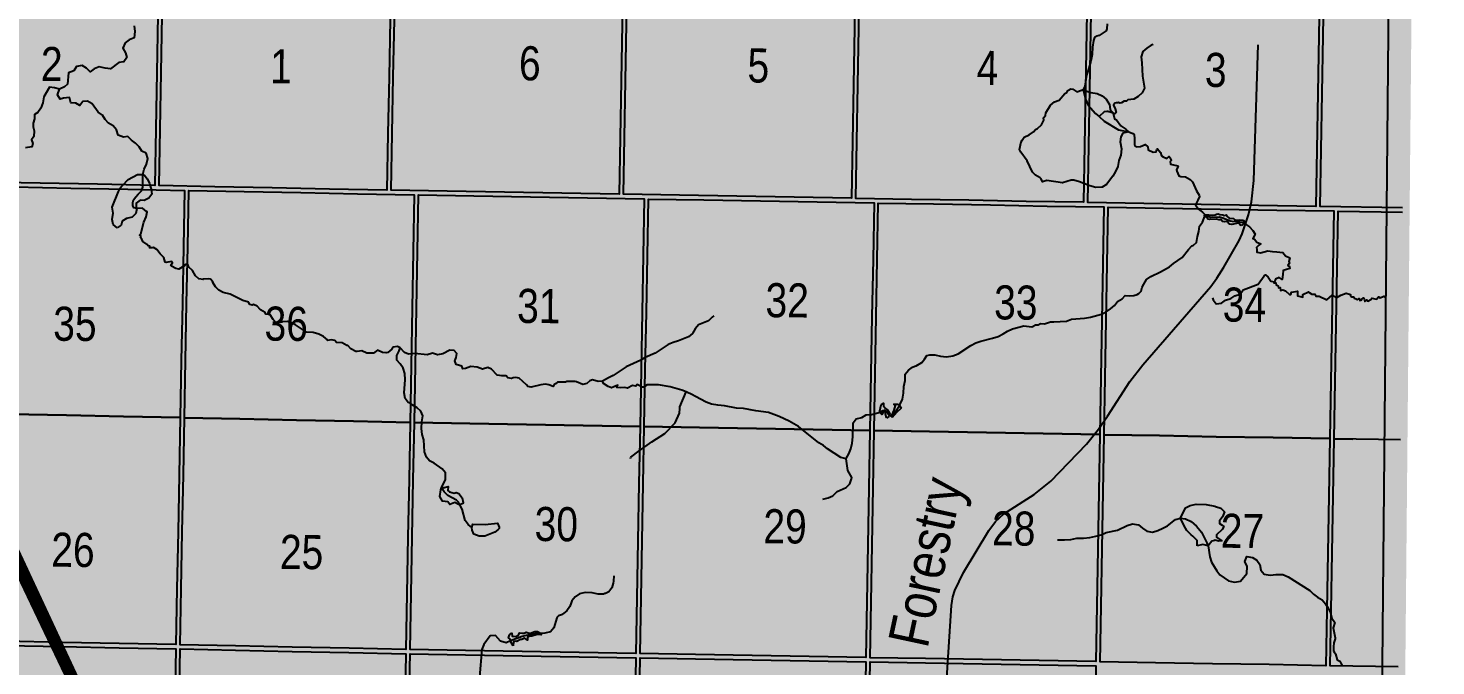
# Model space of a CAD drawing. Extents: x 406396 to 410344, y 6062839 to 6066265.
# Drawn here: x 409938.7 to 410268.8, y 6063477.4 to 6063626.8 of the extents above; entities that cross this region are included whole.
import ezdxf
from ezdxf.enums import TextEntityAlignment as Align

# ---------------------------------------------------------------- set-up
doc = ezdxf.new("R2010")
doc.units = 0
doc.header["$LTSCALE"] = 5
doc.linetypes.add('DASHED2', pattern=[9.525, 6.35, -3.175])
for name, color, linetype in [('33', 20, 'Continuous'), ('Quarters', 8, 'Continuous'), ('RoadSeg', 57, 'DASHED2'), ('T-WATER', 160, 'Continuous')]:
    doc.layers.add(name, color=color, linetype=linetype)
doc.layers.add('ROUTE-MAP-BACKGROUND-H', color=7, linetype='Continuous', true_color=0xf0ebff)
doc.styles.add('120', font='ARIALN.TTF', dxfattribs={"height": 13})
doc.styles.add('80', font='ARIALN.TTF', dxfattribs={"height": 10})

# ---------------------------------------------------------------- blocks, each defined once
blk = doc.blocks.new('*U427')
at = {"color": 1, "flags": 128}
blk.add_lwpolyline([(378.24, -801.65, 0, 7.5, 0), (0, 0, 0, 0, 0)], format="xyseb", dxfattribs=at)
at = {"color": 1, "style": '80'}
blk.add_attdef('ENTER_TEXT_001', (-26.85, -4.92), '', height=10, dxfattribs=at)

msp = doc.modelspace()

# ---------------------------------------------------------------- hatches: boundary and pattern name
at = {"layer": 'ROUTE-MAP-BACKGROUND-H'}
h = msp.add_hatch(color=256, dxfattribs=at)
h.dxf.hatch_style = 1
h.paths.add_polyline_path([(410258.66, 6063255.58), (410260.58, 6063368.34), (410268.76, 6064233.9), (408843.43, 6064264.01), (408831.79, 6063292.96), (408823.13, 6062965.95), (408855.63, 6062965.09), (408869, 6062964.74), (410253.21, 6062935.45)])

# ---------------------------------------------------------------- linework, layer by layer
at = {"layer": 'Quarters'}
for points in [[(409969.35, 6063643.16), (409969.1, 6063629.78), (409968.85, 6063616.4), (409968.59, 6063603.15), (409968.34, 6063589.91), (409954.9, 6063590.18), (409941.45, 6063590.44), (409928.01, 6063590.71), (409914.89, 6063590.97), (409915.15, 6063604.21), (409915.4, 6063617.45), (409915.66, 6063630.83), (409915.92, 6063644.21), (409929.03, 6063643.95), (409942.47, 6063643.69), (409955.91, 6063643.42)], [(410023.78, 6063642.15), (410023.54, 6063628.77), (410023.29, 6063615.39), (410023.04, 6063602.1), (410022.8, 6063588.81), (410009.35, 6063589.08), (409995.9, 6063589.36), (409982.46, 6063589.63), (409969.35, 6063589.89), (409969.6, 6063603.14), (409969.85, 6063616.38), (409970.1, 6063629.76), (409970.36, 6063643.14), (409983.46, 6063642.9), (409996.9, 6063642.65), (410010.34, 6063642.4)], [(410078.22, 6063641.2), (410077.98, 6063627.82), (410077.74, 6063614.44), (410077.5, 6063601.15), (410077.25, 6063587.86), (410063.81, 6063588.1), (410050.36, 6063588.33), (410036.91, 6063588.57), (410023.8, 6063588.8), (410024.05, 6063602.08), (410024.29, 6063615.37), (410024.54, 6063628.75), (410024.79, 6063642.13), (410037.9, 6063641.9), (410051.34, 6063641.67), (410064.78, 6063641.43)], [(410132.66, 6063640.25), (410132.42, 6063626.86), (410132.19, 6063613.48), (410131.95, 6063600.19), (410131.71, 6063586.91), (410118.27, 6063587.14), (410104.82, 6063587.38), (410091.37, 6063587.61), (410078.26, 6063587.84), (410078.5, 6063601.13), (410078.74, 6063614.42), (410078.98, 6063627.8), (410079.23, 6063641.18), (410092.33, 6063640.95), (410105.78, 6063640.72), (410119.22, 6063640.48)], [(410187.1, 6063639.3), (410186.87, 6063625.91), (410186.63, 6063612.53), (410186.4, 6063599.25), (410186.17, 6063585.96), (410172.72, 6063586.19), (410159.28, 6063586.43), (410145.83, 6063586.66), (410132.72, 6063586.89), (410132.95, 6063600.18), (410133.19, 6063613.47), (410133.43, 6063626.85), (410133.67, 6063640.23), (410146.77, 6063640), (410160.22, 6063639.76), (410173.66, 6063639.53)], [(410241.54, 6063638.35), (410241.31, 6063624.97), (410241.08, 6063611.58), (410240.85, 6063598.3), (410240.63, 6063585.01), (410227.18, 6063585.24), (410213.73, 6063585.48), (410200.29, 6063585.71), (410187.17, 6063585.94), (410187.41, 6063599.23), (410187.64, 6063612.52), (410187.87, 6063625.9), (410188.1, 6063639.28), (410201.21, 6063639.05), (410214.65, 6063638.82), (410228.1, 6063638.58)], [(409974.32, 6063535.53), (409961.01, 6063535.79), (409947.69, 6063536.05), (409934.38, 6063536.31), (409921.41, 6063536.57), (409921.66, 6063549.95), (409921.92, 6063563.33), (409922.18, 6063576.57), (409922.44, 6063589.81), (409935.41, 6063589.56), (409948.71, 6063589.29), (409962.02, 6063589.03), (409975.33, 6063588.77), (409975.07, 6063575.53), (409974.82, 6063562.29), (409974.57, 6063548.91)], [(410028.23, 6063534.37), (410014.92, 6063534.66), (410001.61, 6063534.94), (409988.3, 6063535.23), (409975.32, 6063535.5), (409975.57, 6063548.89), (409975.83, 6063562.27), (409976.08, 6063575.51), (409976.33, 6063588.75), (409989.3, 6063588.49), (410002.61, 6063588.23), (410015.91, 6063587.97), (410029.22, 6063587.71), (410028.97, 6063574.42), (410028.72, 6063561.13), (410028.47, 6063547.75)], [(410082.15, 6063533.42), (410068.83, 6063533.66), (410055.52, 6063533.89), (410042.21, 6063534.12), (410029.23, 6063534.35), (410029.48, 6063547.73), (410029.73, 6063561.12), (410029.97, 6063574.4), (410030.22, 6063587.69), (410043.19, 6063587.46), (410056.5, 6063587.23), (410069.81, 6063587), (410083.12, 6063586.76), (410082.88, 6063573.47), (410082.63, 6063560.19), (410082.39, 6063546.8)], [(410136.07, 6063532.48), (410122.75, 6063532.71), (410109.44, 6063532.94), (410096.13, 6063533.18), (410083.15, 6063533.4), (410083.39, 6063546.79), (410083.64, 6063560.17), (410083.88, 6063573.46), (410084.12, 6063586.74), (410097.09, 6063586.52), (410110.4, 6063586.28), (410123.71, 6063586.05), (410137.02, 6063585.81), (410136.78, 6063572.53), (410136.54, 6063559.24), (410136.3, 6063545.86)], [(410189.98, 6063531.53), (410176.67, 6063531.76), (410163.36, 6063532), (410150.05, 6063532.23), (410137.07, 6063532.46), (410137.31, 6063545.84), (410137.55, 6063559.22), (410137.78, 6063572.51), (410138.02, 6063585.8), (410151, 6063585.57), (410164.3, 6063585.34), (410177.61, 6063585.1), (410190.92, 6063584.87), (410190.69, 6063571.58), (410190.45, 6063558.29), (410190.22, 6063544.91)], [(410243.9, 6063530.59), (410230.59, 6063530.82), (410217.28, 6063531.05), (410203.97, 6063531.29), (410190.99, 6063531.51), (410191.22, 6063544.9), (410191.46, 6063558.28), (410191.69, 6063571.56), (410191.92, 6063584.85), (410204.89, 6063584.63), (410218.2, 6063584.39), (410231.51, 6063584.16), (410244.82, 6063583.93), (410244.59, 6063570.64), (410244.36, 6063557.35), (410244.13, 6063543.97)], [(409974.32, 6063535.53), (409974.06, 6063522.14), (409973.81, 6063508.76), (409973.56, 6063495.38), (409973.31, 6063482.33), (409959.99, 6063482.6), (409946.68, 6063482.86), (409933.36, 6063483.12), (409920.38, 6063483.38), (409920.63, 6063496.43), (409920.89, 6063509.81), (409921.15, 6063523.19), (409921.41, 6063536.57), (409934.38, 6063536.31), (409947.69, 6063536.05), (409961.01, 6063535.79)], [(410028.23, 6063534.37), (410027.98, 6063520.99), (410027.73, 6063507.61), (410027.48, 6063494.22), (410027.24, 6063481.18), (410013.92, 6063481.46), (410000.61, 6063481.75), (409987.29, 6063482.03), (409974.31, 6063482.31), (409974.56, 6063495.36), (409974.81, 6063508.74), (409975.07, 6063522.12), (409975.32, 6063535.5), (409988.3, 6063535.23), (410001.61, 6063534.94), (410014.92, 6063534.66)], [(410082.15, 6063533.42), (410081.9, 6063520.04), (410081.66, 6063506.66), (410081.41, 6063493.28), (410081.18, 6063480.23), (410067.86, 6063480.46), (410054.54, 6063480.7), (410041.22, 6063480.93), (410028.24, 6063481.16), (410028.48, 6063494.21), (410028.73, 6063507.59), (410028.98, 6063520.97), (410029.23, 6063534.35), (410042.21, 6063534.12), (410055.52, 6063533.89), (410068.83, 6063533.66)], [(410136.07, 6063532.48), (410135.83, 6063519.09), (410135.59, 6063505.71), (410135.35, 6063492.33), (410135.12, 6063479.28), (410121.8, 6063479.52), (410108.48, 6063479.75), (410095.16, 6063479.98), (410082.18, 6063480.21), (410082.42, 6063493.26), (410082.66, 6063506.64), (410082.91, 6063520.02), (410083.15, 6063533.4), (410096.13, 6063533.18), (410109.44, 6063532.94), (410122.75, 6063532.71)], [(410189.98, 6063531.53), (410189.75, 6063518.15), (410189.52, 6063504.77), (410189.28, 6063491.39), (410189.05, 6063478.34), (410175.74, 6063478.57), (410162.42, 6063478.8), (410149.1, 6063479.04), (410136.12, 6063479.26), (410136.35, 6063492.31), (410136.59, 6063505.69), (410136.83, 6063519.08), (410137.07, 6063532.46), (410150.05, 6063532.23), (410163.36, 6063532), (410176.67, 6063531.76)], [(410243.9, 6063530.59), (410243.67, 6063517.21), (410243.44, 6063503.82), (410243.22, 6063490.44), (410242.99, 6063477.39), (410229.67, 6063477.63), (410216.36, 6063477.86), (410203.04, 6063478.09), (410190.06, 6063478.32), (410190.29, 6063491.37), (410190.52, 6063504.75), (410190.75, 6063518.13), (410190.99, 6063531.51), (410203.97, 6063531.29), (410217.28, 6063531.05), (410230.59, 6063530.82)], [(409972.28, 6063427.8), (409958.96, 6063428.07), (409945.63, 6063428.33), (409932.31, 6063428.59), (409919.33, 6063428.85), (409919.59, 6063442.23), (409919.84, 6063455.61), (409920.1, 6063468.99), (409920.36, 6063482.38), (409933.34, 6063482.12), (409946.66, 6063481.86), (409959.97, 6063481.59), (409973.29, 6063481.33), (409973.04, 6063467.95), (409972.78, 6063454.57), (409972.53, 6063441.19)], [(410026.22, 6063426.65), (410012.9, 6063426.93), (409999.58, 6063427.22), (409986.26, 6063427.5), (409973.28, 6063427.78), (409973.53, 6063441.16), (409973.79, 6063454.55), (409974.04, 6063467.93), (409974.29, 6063481.31), (409987.27, 6063481.03), (410000.59, 6063480.74), (410013.9, 6063480.46), (410027.22, 6063480.17), (410026.97, 6063466.79), (410026.72, 6063453.41), (410026.47, 6063440.03)], [(410080.18, 6063425.7), (410066.86, 6063425.93), (410053.54, 6063426.17), (410040.22, 6063426.4), (410027.23, 6063426.63), (410027.48, 6063440.01), (410027.72, 6063453.39), (410027.97, 6063466.77), (410028.22, 6063480.16), (410041.2, 6063479.93), (410054.52, 6063479.69), (410067.84, 6063479.46), (410081.16, 6063479.23), (410080.91, 6063465.84), (410080.67, 6063452.46), (410080.43, 6063439.08)], [(410134.14, 6063424.75), (410120.82, 6063424.99), (410107.5, 6063425.22), (410094.17, 6063425.45), (410081.19, 6063425.68), (410081.43, 6063439.06), (410081.67, 6063452.44), (410081.92, 6063465.83), (410082.16, 6063479.21), (410095.14, 6063478.98), (410108.46, 6063478.75), (410121.78, 6063478.51), (410135.1, 6063478.28), (410134.86, 6063464.9), (410134.62, 6063451.52), (410134.38, 6063438.13)], [(410188.1, 6063423.81), (410174.78, 6063424.04), (410161.46, 6063424.27), (410148.13, 6063424.51), (410135.15, 6063424.73), (410135.38, 6063438.12), (410135.62, 6063451.5), (410135.86, 6063464.88), (410136.1, 6063478.26), (410149.08, 6063478.03), (410162.4, 6063477.8), (410175.72, 6063477.57), (410189.04, 6063477.33), (410188.8, 6063463.95), (410188.57, 6063450.57), (410188.33, 6063437.19)]]:
    msp.add_lwpolyline(points, close=True, dxfattribs=at)
for points in [[(410260.97, 6063584.65), (410241.63, 6063584.99), (410241.86, 6063598.28), (410242.09, 6063611.57), (410242.31, 6063624.95), (410242.54, 6063638.33), (410261.48, 6063638)], [(410260.46, 6063530.3), (410244.91, 6063530.57), (410245.14, 6063543.95), (410245.36, 6063557.33), (410245.59, 6063570.62), (410245.82, 6063583.91), (410260.96, 6063583.64)], [(410259.96, 6063477.1), (410244, 6063477.38), (410244.22, 6063490.42), (410244.45, 6063503.81), (410244.68, 6063517.19), (410244.91, 6063530.57), (410249.26, 6063530.49)]]:
    msp.add_lwpolyline(points, dxfattribs=at)
at = {"layer": 'RoadSeg'}
msp.add_lwpolyline([(410154.01, 6063473.32), (410155.18, 6063491.46), (410155.51, 6063493.49), (410155.94, 6063494.99), (410158, 6063499.25), (410163.96, 6063509.1), (410165.53, 6063511.16), (410167.42, 6063512.99), (410174.54, 6063517.52), (410178.47, 6063520.65), (410186.86, 6063529.33), (410189.65, 6063532.83), (410191.75, 6063535.89), (410197.01, 6063543.94), (410200.04, 6063547.9), (410215.98, 6063566.21), (410217.44, 6063568.2), (410219.04, 6063570.8), (410222.63, 6063577.02), (410223.37, 6063578.59), (410224.86, 6063583.05), (410225.53, 6063586.04), (410226.06, 6063591.1), (410227.46, 6063635.3)], dxfattribs=at)
at = {"layer": 'ROUTE-MAP-BACKGROUND-H'}
msp.add_lwpolyline([(410263.4, 6064234.01), (410254.03, 6063255.68)], dxfattribs=at)
at = {"layer": 'T-WATER'}
for p, q in [((410214.58, 6063582.69), (410215.03, 6063582.78)), ((410223.65, 6063581.17), (410223.75, 6063581.14)), ((410223.75, 6063581.14), (410224.39, 6063580.67)), ((410141.86, 6063536.73), (410142.97, 6063538.33))]:
    msp.add_line(p, q, dxfattribs=at)
for points in [[(409963.54, 6063627.34), (409963.67, 6063626.02), (409963.54, 6063624.5), (409962.38, 6063624.03), (409961.39, 6063623.33), (409960.89, 6063622.12), (409961.46, 6063621.02), (409961.81, 6063619.88), (409961.12, 6063618.87), (409959.9, 6063618.7), (409958.01, 6063617.26), (409956.75, 6063617.42), (409955.31, 6063617.72), (409954.15, 6063617.23), (409953.19, 6063616.52), (409952.36, 6063617.37), (409951.32, 6063618.03), (409950.01, 6063617.82), (409949.34, 6063616.76), (409948.15, 6063616.33), (409947.88, 6063613.68), (409947.16, 6063613.04), (409946.02, 6063612.5)], [(410191.71, 6063627.81), (410191.59, 6063626.62), (410191.43, 6063626.18), (410189.83, 6063625.07), (410189.25, 6063624.89), (410188.71, 6063624.55), (410188.48, 6063623.89), (410188.28, 6063622.33), (410188.15, 6063620.61), (410187.88, 6063619.02), (410187.39, 6063617.39), (410186.84, 6063615.77), (410186.48, 6063613.21), (410186.04, 6063612.41)], [(410202.44, 6063622.97), (410201.99, 6063622.77), (410200.97, 6063622.09), (410200.05, 6063621.33), (410199.64, 6063620.06), (410199.83, 6063618.64), (410199.98, 6063615.51), (410200.44, 6063612.72), (410199.87, 6063611.6), (410198.99, 6063610.76), (410197.94, 6063610.16), (410196.55, 6063609.97), (410196.26, 6063609.7), (410195.69, 6063609.66), (410195.05, 6063609.25), (410194.64, 6063609.18), (410194.31, 6063609.39), (410194.2, 6063609.28), (410193.8, 6063609.31), (410193.5, 6063609.21), (410193.17, 6063608.69), (410193.6, 6063607.85), (410193.79, 6063607.02), (410193.47, 6063606.7), (410193.11, 6063606.82)], [(409946.02, 6063612.5), (409944.87, 6063612.82), (409943.64, 6063612.91), (409942.38, 6063610.71), (409942.08, 6063609.28), (409941.6, 6063608.02), (409940.93, 6063607), (409940.16, 6063606.51), (409940.15, 6063605.49), (409939.86, 6063604.52), (409939.82, 6063603.62), (409940.05, 6063602.7), (409940, 6063601.41), (409939.48, 6063600.62), (409939.73, 6063599.76), (409939.49, 6063598.95), (409938.06, 6063598.76)], [(409966.31, 6063597.49), (409965.33, 6063597.94), (409964.7, 6063598.98), (409963.87, 6063599.85), (409962.87, 6063600.54), (409962.06, 6063601.4), (409961.03, 6063601.2), (409959.8, 6063601.7), (409959.39, 6063602.94), (409958.61, 6063603.87), (409957.5, 6063604.49), (409956.73, 6063605.38), (409956.07, 6063606.4), (409955.07, 6063607.1), (409953.65, 6063609.05), (409952.57, 6063609.66), (409951.49, 6063609.61), (409950.75, 6063608.68), (409949.81, 6063609.17), (409948.69, 6063609.28), (409948.36, 6063610.56), (409946.96, 6063610.4), (409946.18, 6063610.16), (409945.53, 6063611.17), (409946.02, 6063612.5)], [(410186.04, 6063612.41), (410186.6, 6063610.17), (410187.2, 6063608.72), (410188.99, 6063606.78), (410189.78, 6063606.05)], [(410193.11, 6063606.82), (410192.66, 6063607.01), (410191.85, 6063607.23), (410191.6, 6063607.23), (410190.96, 6063607.15), (410189.78, 6063606.05)], [(410189.78, 6063606.05), (410190.98, 6063604.94), (410194.32, 6063602.95), (410196.75, 6063602.51)], [(410196.75, 6063602.51), (410197.71, 6063602.09), (410197.99, 6063601.86), (410198.13, 6063600.86), (410198.07, 6063599.5), (410198.17, 6063599.18), (410198.52, 6063598.94), (410199.5, 6063599.04), (410200.57, 6063599.52), (410201.21, 6063598.95), (410201.33, 6063598.26), (410202.49, 6063597.71), (410203.2, 6063597.78), (410203.33, 6063598.38), (410203.49, 6063598.47), (410204.18, 6063597.67), (410204.44, 6063596.84), (410204.81, 6063596.59), (410205.7, 6063596.26), (410206.24, 6063596.72), (410206.59, 6063596.16), (410206.66, 6063595.79), (410206.45, 6063595.51), (410206.51, 6063594.94), (410208.23, 6063594.55), (410208.34, 6063594.37), (410207.96, 6063593.64), (410207.99, 6063593.3), (410208.53, 6063592.13), (410208.93, 6063592), (410210.07, 6063591.95), (410211.15, 6063591.3), (410211.67, 6063590.73), (410212.62, 6063588.65), (410213.3, 6063587.67), (410213.36, 6063587.36), (410212.98, 6063586.44), (410212.4, 6063585.36), (410213.09, 6063584.37), (410214.07, 6063583.68), (410214.63, 6063583.08)], [(409965.58, 6063592.45), (409965.86, 6063593.74), (409966.4, 6063594.91), (409966.76, 6063596.25), (409966.31, 6063597.49)], [(409964.17, 6063584.5), (409963.44, 6063584.68), (409963.21, 6063585.23), (409963.21, 6063585.93), (409963.35, 6063586.53), (409963.91, 6063587.23), (409964.46, 6063587.88), (409965.25, 6063588.63), (409965.53, 6063589.55), (409965.53, 6063590.72), (409965.58, 6063592.45)], [(410025.9, 6063551.84), (410025.29, 6063552.18), (410024.28, 6063552.06), (410023.91, 6063551.57), (410023.02, 6063550.8), (410022.61, 6063550.66), (410021.72, 6063550.81), (410020.58, 6063551.35), (410019.63, 6063550.6), (410018.08, 6063550.61), (410016.95, 6063551.19), (410015.85, 6063551), (410015.49, 6063551.04), (410014.37, 6063551.62), (410013.61, 6063552.4), (410013.42, 6063552.4), (410012.33, 6063553.03), (410010.96, 6063553.14), (410010.58, 6063553.58), (410009.83, 6063553.75), (410008.89, 6063553.55), (410008.84, 6063553.75), (410007.93, 6063554.53), (410006.82, 6063555.09), (410005.46, 6063555.44), (410003.9, 6063555.55), (410001.35, 6063557.28), (410000.74, 6063557.6), (409999.47, 6063558.05), (409998.3, 6063557.93), (409998.17, 6063557.85), (409996.93, 6063557.68), (409996.09, 6063558.51), (409995.44, 6063559.56), (409995, 6063559.71), (409994.4, 6063559.76), (409994.22, 6063560.11), (409993.16, 6063560.74), (409992.4, 6063561.66), (409991.5, 6063562.02), (409991.21, 6063561.88), (409990.66, 6063562.03), (409990.32, 6063562.55), (409988.98, 6063562.98), (409986.01, 6063564.44), (409984.39, 6063564.85), (409983.41, 6063565.34), (409982.59, 6063566.17), (409981.98, 6063567.2), (409981.97, 6063567.34), (409981.45, 6063567.98), (409981.03, 6063568.03), (409979.74, 6063567.96), (409979.67, 6063567.9), (409978.7, 6063568.07), (409977.88, 6063568.73), (409977.23, 6063569.96), (409976.34, 6063570.74), (409976.14, 6063571.38), (409975.58, 6063571.39), (409975.39, 6063571.14), (409973.99, 6063570.33), (409973.28, 6063570.49), (409972.28, 6063570.99), (409972.15, 6063571.15), (409972.54, 6063571.78), (409972.26, 6063572.1), (409971.03, 6063571.84), (409970.8, 6063571.95), (409970.52, 6063573.04), (409969.61, 6063573.86), (409968.86, 6063574.88), (409968.03, 6063575.4), (409967.75, 6063575.3), (409967.12, 6063575.31), (409967.2, 6063575.43), (409967.23, 6063575.72), (409966.84, 6063575.79), (409966.61, 6063576.07), (409965.57, 6063576.78), (409965.36, 6063577.33), (409965.03, 6063577.74), (409965.1, 6063577.87), (409965.07, 6063578.14), (409964.76, 6063578.3), (409965.05, 6063578.59), (409965.78, 6063581.32), (409966.31, 6063582.55), (409966.58, 6063583.74), (409966.39, 6063583.8), (409965.5, 6063584.62), (409964.17, 6063584.5)], [(410214.63, 6063583.08), (410214.73, 6063582.89), (410215.03, 6063582.78)], [(410142.97, 6063538.33), (410143.7, 6063539.83), (410143.92, 6063541.24), (410144.01, 6063542.84), (410144.3, 6063544.24), (410144.32, 6063545.71), (410145.08, 6063546.63), (410146.03, 6063547.33), (410146.62, 6063547.6), (410146.92, 6063547.66), (410148.21, 6063548.44), (410148.89, 6063549.24), (410149.38, 6063550.08), (410150.12, 6063550.24), (410151.26, 6063550.21), (410152.62, 6063549.9), (410154.02, 6063549.75), (410155.47, 6063549.97), (410156.72, 6063550.43), (410159.74, 6063552.43), (410160.87, 6063553), (410162.09, 6063553.46), (410164.81, 6063554.1), (410166.1, 6063554.53), (410167.27, 6063555.11), (410168.31, 6063555.78), (410169.46, 6063556.35), (410172.14, 6063557), (410174.05, 6063556.77), (410174.28, 6063556.86), (410174.35, 6063556.98), (410174.85, 6063557.23), (410175.48, 6063557.22), (410176.09, 6063557.54), (410176.98, 6063557.52), (410178.37, 6063557.99), (410179.17, 6063557.94), (410182.14, 6063558.11), (410183.34, 6063558.57), (410186.4, 6063558.79), (410187.81, 6063559.03), (410190.39, 6063559.77), (410191.48, 6063560.34), (410192.47, 6063561.03), (410193.4, 6063561.81), (410194.15, 6063562.76), (410195.24, 6063563.38), (410195.92, 6063564.13), (410196.91, 6063564.04), (410197.98, 6063564.15), (410198.69, 6063564.34), (410199.14, 6063564.63), (410199.67, 6063565.13), (410199.91, 6063566.07), (410200.27, 6063566.82), (410200.88, 6063567.9), (410201.93, 6063568.59), (410204.19, 6063569.66), (410206.32, 6063570.86), (410207.21, 6063571.62), (410209.27, 6063573), (410210.73, 6063574.92), (410211.58, 6063575.73), (410211.9, 6063575.94), (410212.67, 6063576.56), (410212.87, 6063577.94), (410213.22, 6063579.1), (410213.35, 6063580.34), (410214.06, 6063581.31), (410214.58, 6063582.69)], [(410215.03, 6063582.78), (410215.06, 6063582.77), (410215.54, 6063582.64), (410215.97, 6063582.52), (410217.98, 6063582.55), (410218.78, 6063582.34), (410220.52, 6063581.63), (410221, 6063581.51), (410222.34, 6063581.43), (410223.26, 6063581.31), (410223.65, 6063581.17)], [(410224.39, 6063580.67), (410225.06, 6063580.18), (410225.87, 6063579.33), (410226.4, 6063578.5), (410225.88, 6063577.5), (410226.21, 6063577.36), (410226.75, 6063576.66), (410227.73, 6063576.25), (410227.29, 6063575.95), (410226.72, 6063575.36), (410226.82, 6063574.93), (410226.8, 6063574.28), (410227.27, 6063574.17), (410227.64, 6063574.14), (410229.35, 6063574.58), (410230.44, 6063574.44), (410231.48, 6063574.38), (410232.87, 6063574.21), (410233.52, 6063573.39), (410234.55, 6063572.93), (410234.32, 6063572.11), (410234.44, 6063571.77), (410234.02, 6063571.18), (410234.47, 6063570.9), (410234.54, 6063570.48), (410233.52, 6063570.11), (410232.95, 6063570.01), (410232.89, 6063569.06), (410232.7, 6063567.89), (410232.03, 6063568.34), (410231.14, 6063567.94), (410230.9, 6063567.36)], [(410216.42, 6063563.56), (410216.52, 6063563.12), (410217.25, 6063562.19), (410218.52, 6063562.3), (410219.44, 6063563.04), (410220.67, 6063563.43), (410221.66, 6063564.05), (410222.86, 6063564.47), (410223.55, 6063565.44), (410227.09, 6063566.79), (410228.5, 6063568.72), (410228.83, 6063568.94), (410229.42, 6063568.45), (410230.04, 6063567.46), (410230.9, 6063567.36)], [(410230.9, 6063567.36), (410230.79, 6063567.09), (410231.23, 6063567.08), (410231.33, 6063566.64), (410231.78, 6063566.41), (410231.86, 6063565.96), (410232.27, 6063566), (410232.33, 6063565.3), (410232.92, 6063565.45), (410233.54, 6063565.24), (410234.41, 6063564.35), (410234.73, 6063564.37), (410234.93, 6063564.94), (410236.34, 6063565.14), (410236.31, 6063564.08), (410237.57, 6063563.75), (410237.59, 6063564.33), (410238.89, 6063565), (410239.04, 6063564.83), (410239.66, 6063564.45), (410240.41, 6063564.47), (410240.62, 6063563.98), (410241.4, 6063564), (410243.22, 6063563.12), (410244.43, 6063564.21), (410245.53, 6063563.63), (410246.49, 6063564.24), (410247.7, 6063564.67), (410248.73, 6063564.35), (410248.74, 6063564.14), (410248.96, 6063563.8), (410249.52, 6063563.84), (410249.62, 6063563.48), (410250.11, 6063563.37), (410250.35, 6063563.1), (410250.75, 6063563.43), (410250.92, 6063562.93), (410251.28, 6063563.01), (410251.41, 6063563.27), (410251.79, 6063563.56), (410252.03, 6063563.11), (410252.1, 6063562.73), (410252.57, 6063563.13), (410252.84, 6063562.81), (410253.49, 6063563.17), (410253.78, 6063563.52), (410254.85, 6063563.28), (410255.31, 6063563.79), (410255.73, 6063563.61), (410256.59, 6063563.99), (410256.98, 6063563.75)], [(410095.53, 6063556.9), (410095.07, 6063556.35), (410094.43, 6063555.26), (410093.54, 6063554.44), (410091.18, 6063553.49), (410089.93, 6063553.13), (410088.71, 6063552.67), (410085.7, 6063550.64), (410083.35, 6063549.59), (410082.32, 6063548.95), (410078.87, 6063547.4), (410075.84, 6063545.38), (410074.72, 6063544.84), (410073.31, 6063544.04)], [(410099.47, 6063559.4), (410099.04, 6063559.06), (410098.23, 6063558.18), (410095.87, 6063557.22), (410095.53, 6063556.9)], [(410028.29, 6063538.79), (410028.02, 6063538.95), (410027.8, 6063539.08), (410027.08, 6063540.01), (410026.83, 6063541.34), (410027.1, 6063544.38), (410026.97, 6063545.83), (410026.62, 6063547.12), (410025.93, 6063548.12), (410025.13, 6063549), (410025.11, 6063550.08), (410025.69, 6063551.19), (410025.9, 6063551.84)], [(410073.31, 6063544.04), (410072.32, 6063544), (410071.01, 6063544.33), (410070.41, 6063544.13), (410069.69, 6063543.47), (410068.74, 6063543.25), (410067.24, 6063543.93), (410066.9, 6063544.01), (410064.99, 6063543.95), (410064.66, 6063543.85), (410062.79, 6063543.8), (410062.32, 6063543.43), (410062, 6063543.29), (410061.74, 6063542.8), (410060.8, 6063543.2), (410060.01, 6063543.34), (410058.9, 6063543.22), (410056.62, 6063542.68), (410055.82, 6063542.84), (410055.53, 6063543.17), (410053.84, 6063544.76), (410053.04, 6063544.93), (410052.43, 6063544.81), (410052.01, 6063544.65), (410051.18, 6063544.86), (410050.72, 6063545.27), (410049.72, 6063545.31), (410048.66, 6063545.5), (410047.35, 6063546.88), (410046.44, 6063547.22), (410045.18, 6063546.84), (410043.93, 6063547.36), (410042.47, 6063547.47), (410041.24, 6063547.06), (410040.6, 6063546.95), (410040.33, 6063547.56), (410039.03, 6063547.99), (410038.69, 6063548.79), (410039.01, 6063549.59), (410039.18, 6063550.51), (410038.59, 6063551.21), (410037.53, 6063551.34), (410035.89, 6063550.46), (410034.69, 6063550.21), (410033.47, 6063550.64), (410032.22, 6063550.26), (410029.32, 6063550.53), (410027.84, 6063550.38), (410026.92, 6063550.76), (410025.9, 6063551.84)], [(410093, 6063541.52), (410091.94, 6063541.96), (410089.23, 6063542.71), (410086.45, 6063543.23), (410083.82, 6063543.17), (410082.95, 6063542.66), (410082.67, 6063542.66), (410081.51, 6063543.28), (410081.16, 6063542.91), (410080.36, 6063543.04), (410079.24, 6063542.42), (410078.58, 6063542.58), (410077.62, 6063542.51), (410076.73, 6063542.55), (410076.79, 6063542.93), (410076.94, 6063543.13), (410076.03, 6063542.71), (410075.45, 6063542.53), (410074.67, 6063542.79), (410073.59, 6063543.53), (410073.31, 6063544.04)], [(410091.46, 6063537.63), (410091.49, 6063537.9), (410091.5, 6063538.06), (410093, 6063541.52)], [(410107.96, 6063537.33), (410107.7, 6063537.38), (410106.38, 6063537.62), (410104.79, 6063537.72), (410101.93, 6063538.28), (410100.37, 6063538.41), (410098.94, 6063538.7), (410097.62, 6063539.11), (410095.19, 6063540.47), (410094.32, 6063540.96), (410093.15, 6063541.45), (410093, 6063541.52)], [(410035.69, 6063519.32), (410036.01, 6063519.81), (410036.5, 6063520.99), (410036.56, 6063522.59), (410035.78, 6063523.5), (410033.9, 6063524.87), (410032.8, 6063525.41), (410032.05, 6063526.28), (410031.61, 6063527.48), (410031.45, 6063530.28), (410031.05, 6063531.57), (410030.87, 6063532.97), (410031.01, 6063534.51), (410031.25, 6063535.95), (410030.74, 6063537), (410029.9, 6063537.84), (410028.31, 6063538.78), (410028.29, 6063538.79)], [(410079.88, 6063525.93), (410080.02, 6063526.24), (410081.94, 6063527.74), (410084.89, 6063529.87), (410087.98, 6063531.83), (410090.36, 6063534.33), (410091.38, 6063536.57), (410091.46, 6063537.63)], [(410130.52, 6063525.89), (410129.24, 6063526.17), (410126.14, 6063528.19), (410125.19, 6063528.96), (410124.08, 6063529.62), (410119.27, 6063533.4), (410117.13, 6063534.69), (410114.81, 6063535.77), (410112.29, 6063536.75), (410109.29, 6063537.1), (410108.03, 6063537.32), (410107.96, 6063537.33)], [(410130.51, 6063525.95), (410131.09, 6063526.99), (410131.59, 6063528.17), (410131.9, 6063529.53), (410132.06, 6063531), (410132.09, 6063534.31), (410132.85, 6063535.21), (410134.18, 6063535.52), (410135.19, 6063536.19), (410136.46, 6063536.25), (410137.95, 6063536.61), (410138.24, 6063536.72), (410138.38, 6063536.79)], [(410138.38, 6063536.79), (410139.08, 6063537.21), (410139.47, 6063537.24), (410139.66, 6063537.18), (410139.94, 6063536.97), (410140.07, 6063536.76)], [(410140.07, 6063536.76), (410140.15, 6063536.49), (410140.53, 6063536.12), (410140.75, 6063536)], [(410140.75, 6063536), (410140.91, 6063535.92), (410141.19, 6063535.99), (410141.46, 6063536.13), (410141.86, 6063536.73)], [(410125.01, 6063516.37), (410126.25, 6063516.69), (410127.37, 6063517.19), (410128.41, 6063518.24), (410130.46, 6063519.14), (410131.32, 6063519.99), (410131.73, 6063521.14), (410131.81, 6063521.48), (410130.88, 6063523.14), (410130.52, 6063525.89)], [(410039.93, 6063515.04), (410039.6, 6063515.74), (410039.14, 6063516.18), (410037.09, 6063517.25), (410036.19, 6063518.1), (410035.78, 6063518.79), (410035.69, 6063519.32)], [(410042.7, 6063509.77), (410041.83, 6063510.48), (410041.12, 6063511.44), (410040.43, 6063514.06), (410039.93, 6063515.04)], [(410180.05, 6063506.85), (410181.67, 6063506.84), (410183.16, 6063506.98), (410184.56, 6063507.25), (410186.17, 6063507.25), (410187.64, 6063507.43), (410189.02, 6063507.7), (410190.32, 6063508.06), (410191.43, 6063508.59), (410194.12, 6063509.16), (410196.39, 6063510.23), (410197.65, 6063510.63), (410199, 6063510.38), (410199.94, 6063509.6), (410200.99, 6063508.92), (410202.31, 6063508.66), (410203.6, 6063509.06), (410204.77, 6063509.58), (410205.85, 6063510.19), (410207.68, 6063511.68), (410208.87, 6063511.93)], [(410208.87, 6063511.93), (410210.04, 6063511.8), (410211.38, 6063511.19), (410212.61, 6063510.06), (410213.78, 6063508.68), (410215.07, 6063506.17), (410215.37, 6063505.51)], [(410215.37, 6063505.51), (410215.79, 6063502.92), (410216.17, 6063501.66), (410217.42, 6063499.58), (410218.14, 6063498.65), (410220.12, 6063497.25), (410221.56, 6063496.99), (410222.96, 6063497.2), (410224.46, 6063499.02), (410224.53, 6063500.65), (410224, 6063501.77), (410224.47, 6063503), (410225.73, 6063502.77), (410226.76, 6063502.09), (410227.45, 6063501.12), (410227.76, 6063499.8), (410228.49, 6063498.86), (410229.89, 6063498.61), (410231.33, 6063498.79), (410232.92, 6063498.76), (410234.1, 6063498.23), (410239.25, 6063494.99), (410240.07, 6063494.16), (410241.01, 6063493.41), (410242.07, 6063492.79), (410242.85, 6063491.89), (410243.53, 6063490.9), (410244.08, 6063489.79), (410244.4, 6063488.49), (410245.07, 6063487.52), (410244.67, 6063486.23), (410245.12, 6063483.94), (410245.16, 6063483.67), (410244.86, 6063482.78), (410244.77, 6063481.8), (410244.77, 6063480.86), (410245, 6063480.48), (410245.27, 6063480.18), (410245.64, 6063478.76), (410246.23, 6063478.46), (410246.53, 6063477.82), (410246.91, 6063477.29)], [(410076.01, 6063498.42), (410075.91, 6063497.18), (410075.88, 6063496.72), (410075.56, 6063495.62), (410074.84, 6063494.7), (410074.08, 6063494.32), (410073.88, 6063494.31), (410073.57, 6063494.13), (410072.33, 6063494.17), (410070.9, 6063494.44), (410069.31, 6063494.53), (410067.92, 6063494.26), (410066.95, 6063493.55), (410066.19, 6063492.62), (410065.98, 6063492.08), (410065.68, 6063491.23), (410064.96, 6063490.24), (410064.27, 6063489.68), (410063.73, 6063489.33), (410063.01, 6063489.05), (410062.69, 6063488.78), (410062.6, 6063488.58), (410061.95, 6063486.24), (410061.15, 6063485.34), (410059.86, 6063485), (410058.96, 6063484.91), (410057.47, 6063484.85), (410056.76, 6063484.76), (410054.51, 6063484.19), (410051.77, 6063483.25), (410050.74, 6063482.76), (410049.46, 6063483.15), (410048.29, 6063484.46), (410046.99, 6063484.38), (410045.53, 6063482.35), (410045.02, 6063481.17), (410044.52, 6063474.75)]]:
    msp.add_lwpolyline(points, dxfattribs=at)
for points in [[(410189, 6063589.47), (410187.64, 6063589.81), (410187.21, 6063589.98), (410186.21, 6063590.38), (410185.22, 6063590.78), (410183.91, 6063591.18), (410183.4, 6063591.18), (410183.21, 6063591.18), (410181.18, 6063590.53), (410177.58, 6063591.08), (410176.52, 6063590.79), (410176.23, 6063591.47), (410175.99, 6063591.71), (410174.89, 6063592.3), (410174.16, 6063592.99), (410172.94, 6063595.71), (410171.45, 6063597.74), (410171.15, 6063598.31), (410171.5, 6063600.12), (410171.73, 6063600.56), (410172.23, 6063601.21), (410173.36, 6063601.8), (410174.38, 6063602.44), (410174.92, 6063603.03), (410175.35, 6063603.24), (410176.26, 6063604.13), (410176.82, 6063605.24), (410176.74, 6063605.76), (410177.2, 6063606.32), (410177.31, 6063606.92), (410178.38, 6063608.71), (410179.34, 6063609.48), (410180.41, 6063609.93), (410181.77, 6063611.43), (410182.26, 6063611.71), (410182.47, 6063612.15), (410183.17, 6063612.54), (410183.66, 6063612.44), (410184.56, 6063611.85), (410185.68, 6063612.22), (410186.04, 6063612.41), (410186.59, 6063612.12), (410186.69, 6063612.07), (410187.59, 6063611.76), (410187.87, 6063611.66), (410189.36, 6063611.47), (410190.52, 6063610.91), (410191.47, 6063610.15), (410192.26, 6063608.88), (410192.42, 6063607.74), (410193.11, 6063606.82), (410193.38, 6063605.56), (410193.9, 6063605.27), (410194.89, 6063603.86), (410196.09, 6063603.14), (410196.75, 6063602.51), (410195.34, 6063602.13), (410194.86, 6063601.3), (410194.7, 6063600.13), (410195.03, 6063598.52), (410194.88, 6063596.99), (410194.44, 6063595.78), (410194.18, 6063594.35), (410193.65, 6063593.16), (410193.01, 6063592.08), (410191.53, 6063590.15), (410190.52, 6063589.49), (410189, 6063589.47)], [(409959.52, 6063579.98), (409958.59, 6063580.73), (409958.34, 6063581.93), (409958.57, 6063583.42), (409958.33, 6063584.8), (409959.82, 6063588.48), (409960.25, 6063589.26), (409960.44, 6063589.59), (409960.76, 6063589.92), (409962.12, 6063591.32), (409964.32, 6063592.46), (409965.58, 6063592.45), (409965.91, 6063592.29), (409966.56, 6063591.5), (409967.09, 6063590.43), (409967.31, 6063589.79), (409967.47, 6063589.3), (409967.5, 6063589.11), (409967.67, 6063587.86), (409966.97, 6063586.96), (409965.84, 6063586.41), (409964.96, 6063586.45), (409963.99, 6063585.75), (409963.97, 6063584.83), (409964.17, 6063584.5), (409963.92, 6063583.31), (409963.02, 6063582.51), (409961.69, 6063582.18), (409960.71, 6063581.51), (409960.5, 6063580.62), (409959.52, 6063579.98)], [(410223.15, 6063580.53), (410222.9, 6063580.71), (410222.76, 6063580.9), (410222.37, 6063581.11), (410220.93, 6063580.78), (410220.47, 6063580.85), (410220.15, 6063581.08), (410219.99, 6063581.29), (410219.67, 6063581.5), (410219.2, 6063581.38), (410218.74, 6063581.45), (410218.42, 6063581.85), (410218.12, 6063581.86), (410217.84, 6063581.87), (410217.33, 6063582.05), (410215.69, 6063581.96), (410215.3, 6063582.01), (410215.23, 6063582.33), (410214.58, 6063582.69), (410214.47, 6063582.88), (410214.63, 6063583.08), (410216.48, 6063582.95), (410217.01, 6063583.05), (410217.29, 6063583.18), (410217.73, 6063583.23), (410218.14, 6063583.11), (410218.21, 6063583.09), (410218.83, 6063583), (410219.11, 6063582.86), (410219.64, 6063583.02), (410219.73, 6063582.7), (410220.31, 6063582.28), (410221.33, 6063582.17), (410221.51, 6063581.96), (410221.84, 6063581.78), (410222.83, 6063581.89), (410223.5, 6063581.8), (410223.71, 6063581.68), (410223.73, 6063581.42), (410223.75, 6063581.14), (410223.59, 6063580.83), (410223.54, 6063580.78), (410223.38, 6063580.62), (410223.15, 6063580.53)], [(410139.96, 6063535.36), (410139.73, 6063536.42), (410139.74, 6063536.76), (410139.57, 6063536.96), (410139.46, 6063537.02), (410139.44, 6063537), (410139.18, 6063536.77), (410139.17, 6063536.76), (410139.05, 6063536.65), (410138.87, 6063536.24), (410138.35, 6063536.79), (410138.32, 6063536.83), (410138.38, 6063537.09), (410138.72, 6063538.49), (410139.27, 6063538.93), (410139.26, 6063538.27), (410139.71, 6063537.68), (410140.18, 6063537.37), (410140.55, 6063536.75), (410140.76, 6063536.39), (410140.78, 6063536.35), (410140.76, 6063536.33), (410140.53, 6063536.12), (410140.48, 6063535.76), (410139.96, 6063535.36)], [(410141.27, 6063535.58), (410141.19, 6063535.99), (410141.5, 6063536.73), (410141.76, 6063537.26), (410142.03, 6063538.37), (410141.68, 6063538.64), (410142.5, 6063538.7), (410142.97, 6063538.33), (410143.38, 6063537.73), (410142.29, 6063536.72), (410142.28, 6063536.71), (410141.27, 6063535.58)], [(410039.93, 6063515.04), (410039.6, 6063515.15), (410038.72, 6063515.65), (410037.57, 6063515.16), (410037.04, 6063515.8), (410035.8, 6063515.94), (410035.19, 6063517.02), (410035.47, 6063518.59), (410035.69, 6063519.32), (410036.02, 6063519.04), (410037.17, 6063519.34), (410037.08, 6063518.42), (410037.44, 6063518.14), (410038.6, 6063517.82), (410039.03, 6063517.96), (410039.68, 6063517.74), (410040.41, 6063516.7), (410040.67, 6063515.61), (410040.57, 6063515.43), (410039.93, 6063515.04)], [(410212.77, 6063505.48), (410212.76, 6063506.72), (410211.77, 6063507.76), (410211.4, 6063508.06), (410210.38, 6063509.06), (410209.75, 6063510.14), (410208.87, 6063511.93), (410210.03, 6063514.38), (410211.16, 6063514.92), (410212.54, 6063515.24), (410214.91, 6063515.16), (410216.96, 6063514.74), (410217.07, 6063514.72), (410218.36, 6063514.32), (410219.18, 6063513.46), (410218.77, 6063512.28), (410218.02, 6063511.36), (410218.04, 6063510.68), (410218.66, 6063510.34), (410219.01, 6063510.02), (410218.69, 6063509.33), (410217.29, 6063508.07), (410217.33, 6063507.53), (410218.56, 6063506.64), (410217.83, 6063506.55), (410216.99, 6063506.83), (410216.82, 6063506.76), (410216.27, 6063506.53), (410215.37, 6063505.51), (410214.14, 6063505.78), (410212.77, 6063505.48)], [(410045.75, 6063507.72), (410044.44, 6063507.75), (410043.15, 6063508.17), (410042.8, 6063509.17), (410042.7, 6063509.77), (410042.93, 6063510.52), (410045.81, 6063510.45), (410048.72, 6063510.8), (410049.11, 6063509.86), (410049.1, 6063509.52), (410048.84, 6063509.19), (410048.13, 6063508.65), (410045.75, 6063507.72)], [(410052.37, 6063482.07), (410051.99, 6063482.65), (410051.77, 6063483.25), (410051.72, 6063483.58), (410051.3, 6063483.94), (410051.53, 6063484.6), (410051.75, 6063484.94), (410052.1, 6063484.99), (410052.14, 6063484.31), (410053.04, 6063484.24), (410053.67, 6063484.54), (410053.9, 6063485.09), (410054.59, 6063485.01), (410054.98, 6063484.97), (410055.47, 6063485.28), (410056.13, 6063485), (410056.45, 6063484.98), (410056.89, 6063485.2), (410057.46, 6063485.37), (410058.14, 6063485.42), (410058.96, 6063484.91), (410058.96, 6063484.58), (410058.02, 6063484.71), (410056.78, 6063484.33), (410056.36, 6063484.28), (410055.76, 6063484.04), (410055.76, 6063483.38), (410054.96, 6063483.93), (410054.57, 6063483.61), (410054.44, 6063483.51), (410054.08, 6063483.49), (410053.29, 6063483.09), (410053.01, 6063483.1), (410052.46, 6063482.96), (410052.37, 6063482.07)]]:
    msp.add_lwpolyline(points, close=True, dxfattribs=at)

# ---------------------------------------------------------------- block references
at = {"xscale": 0.9987944844461462, "yscale": 0.9987944844461462, "zscale": 0.9987944844461462}
msp.add_blockref('*U427', (409717.91, 6063964.28), dxfattribs=at)

# ---------------------------------------------------------------- texts
at = {"layer": '33', "style": '80'}
msp.add_text('Forestry', height=9.496, rotation=77.8621, dxfattribs=at).set_placement((410150.49, 6063501.42), align=Align.MIDDLE)
at = {"layer": 'RoadSeg', "style": '120'}
for s, height, p in [('6', 7.98, (410053.73, 6063614.57)), ('2', 7.98, (409941.61, 6063614.4)), ('1', 7.98, (409995.38, 6063613.88)), ('5', 7.98, (410107.32, 6063614.06)), ('4', 7.98, (410161.05, 6063613.51)), ('3', 7.98, (410214.58, 6063613.02)), ('32', 7.978, (410111.54, 6063559.06)), ('33', 7.978, (410165.15, 6063558.55)), ('31', 7.978, (410053.3, 6063557.72)), ('34', 7.978, (410218.77, 6063558.03)), ('35', 7.978, (409944.52, 6063553.55)), ('36', 7.978, (409994.07, 6063553.57)), ('30', 7.978, (410057.4, 6063506.62)), ('29', 7.978, (410111.04, 6063506.1)), ('28', 7.978, (410164.66, 6063505.59)), ('27', 7.978, (410218.29, 6063505.03)), ('26', 7.978, (409944.06, 6063500.59)), ('25', 7.978, (409997.67, 6063500.08))]:
    msp.add_text(s, height=height, rotation=359.4504, dxfattribs=at).set_placement(p)

doc.saveas('drawing.dxf')
